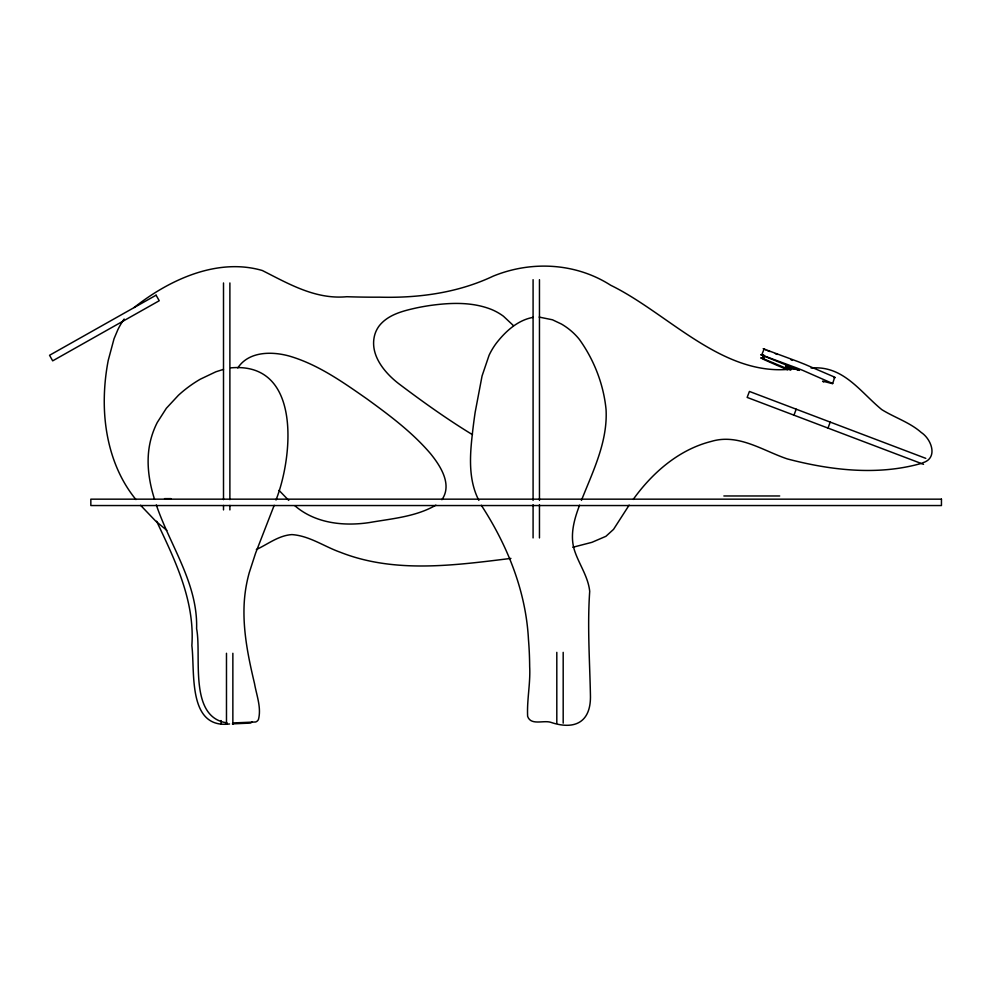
<?xml version="1.0" encoding="UTF-8"?>
<svg xmlns="http://www.w3.org/2000/svg" width="991" height="991" viewBox="0 0 991 991"><rect width="100%" height="100%" fill="white"/><g stroke="black" fill="none" stroke-linecap="round" stroke-linejoin="round"><path stroke-width="1.49" d="M275.994 500.009C293.051 456.876 301.896 361.542 230.903 367.859M274.185 505.323L255.542 553.312L249.298 572.513A142.679 142.679 0 0 0 244.381 600.397C242.324 628.505 248.06 656.376 254.514 683.567C256.545 695.273 261.537 707.586 258.465 719.466A5.054 5.054 0 0 1 255.641 721.993L232.811 722.947M579.599 505.162C574.111 519.42 569.652 535.425 574.532 550.513C579.041 564.325 588.183 576.601 589.707 591.342C587.304 625.792 589.707 660.229 590.425 694.716C591.354 722.241 574.817 730.491 550.624 722.266C543.353 720.036 530.866 725.771 527.633 716.357C526.828 699.782 530.569 683.233 529.665 666.596A366.1 366.1 0 0 0 528.451 639.282C525.887 591.02 507.429 545.422 481.316 505.274M793.952 415.167L796.207 409.196M827.968 428.075L830.235 422.104M581.432 500.381C592.94 471.282 607.817 441.701 606.058 409.543C603.618 384.421 594.055 359.82 579.326 339.356A63.189 63.189 0 0 0 573.071 332.642A65.877 65.877 0 0 0 561.463 324.057L552.445 319.783L539.178 317.095M791.128 369.259L785.553 366.261L799.452 370.386L761.658 355.088L763.565 350.368M787.61 369.829L781.094 367.054A109.89 2.502 22 0 1 776.535 365.109L765.857 360.414A47.518 1.078 22 0 1 763.553 359.337L760.754 357.825L762.265 358.308L763.689 354.766M762.265 358.308L763.528 358.804L764.482 356.438M823.632 381.944L822.728 381.374A69.63 1.586 22 0 1 822.741 381.163L831.92 383.505A122.351 2.787 22 0 0 832.7 383.542L834.682 377.15L805.051 364.415A54.703 1.251 22 0 0 798.25 361.703L763.181 348.733L765.448 349.761M835.128 377.559L835.079 377.633A122.351 2.787 22 0 1 834.311 377.596L833.827 377.497M832.7 383.542L802.66 370.324A54.703 1.251 22 0 0 795.86 367.624L760.791 354.654L761.658 355.088M441.899 499.712C452.577 484.537 440.388 465.807 430.528 453.68C412.256 432.262 389.5 415.303 366.843 398.84C342.725 382.03 318.099 364.527 289.558 356.141C272.228 351.248 248.791 351.087 237.79 367.934M629.149 505.125L613.54 529.367L605.91 536.317L591.937 542.325L572.798 547.28M633.212 499.427C652.351 472.744 678.81 449.604 711.253 441.429C738.382 433.228 762.711 450.645 787.275 458.907C830.619 470.291 877.716 475.853 921.432 463.379M134.119 307.544C169.04 279.871 217.339 257.387 262.342 270.518C288.889 283.946 315.634 299.678 346.825 296.718A845.261 845.261 0 0 0 379.503 297.176C418.475 298.192 457.706 292.94 493.196 276.142C531.275 260.559 575.672 262.801 610.654 285.235C669.061 313.689 723.504 378.389 793.927 368.763M435.891 505.162C415.786 516.831 391.817 518.627 369.346 522.567C343.642 526.407 315.2 523.397 294.872 505.732M256.335 549.571C267.954 544.146 278.62 535.487 291.862 534.595C309.415 535.759 324.23 546.598 340.458 552.309C394.752 573.702 454.621 565.316 510.922 558.404M922.609 462.822C938.489 458.251 931.54 439.211 921.258 432.485C909.701 422.302 894.687 417.657 881.767 409.605C860.176 391.928 843.254 365.109 811.096 368.045M223.508 369.358L215.865 371.798L200.331 379.181A124.854 124.854 0 0 0 178.442 395.26L166.339 408.292L157.272 422.463A83.343 83.343 0 0 0 149.517 445.368C146.234 463.416 149.059 481.998 154.534 499.34M533.084 317.355C517.798 320.13 505.633 331.254 496.38 343.134A69.184 69.184 0 0 0 489.096 355.236L482.06 375.973L475.147 412.367A600.893 600.893 0 0 0 472.137 435.929C469.734 457.458 468.607 480.548 478.851 500.381M229.565 723.975C187.373 729.066 195.116 671.972 191.858 645.599C194.979 600.843 175.147 560.448 156.603 521.216M232.389 723.876L250.277 723.096A5.054 5.054 0 0 0 252.321 721.721M723.864 495.971L779.694 495.971M164.543 498.634L170.923 498.634M227.026 722.873C188.154 717.422 201.854 655.893 196.602 628.678C197.952 583.526 170.279 545.991 156.318 504.939M925.792 458.362L749.419 391.445L747.152 397.416L923.525 464.333M775.371 353.688L777.303 354.444M767.406 350.554L769.796 351.508M791.091 359.857L792.391 360.377M763.528 358.804L790.719 370.188M472.484 434.677C446.916 419.094 422.439 401.578 398.531 383.529C383.864 372.145 368.887 353.762 374.994 333.979A27.859 27.859 0 0 1 379.442 325.556C388.583 314.271 403.634 310.778 417.137 307.767A240.181 240.181 0 0 1 429.908 305.513C450.335 302.651 471.989 301.71 491.511 309.477A56.128 56.128 0 0 1 503.416 316.203L513.35 325.519M166.835 530.346L155.76 521.167L140.561 505.274M288.753 500.393L279.016 490.347M135.94 499.563C113.643 472.373 104.34 436.697 104.253 401.987A217.165 217.165 0 0 1 108.242 360.365L114.039 338.736L117.867 329.669A75.663 75.663 0 0 1 124.135 319.04M563.185 652.351L563.185 723.157M556.806 652.351L556.806 723.157M539.463 279.673L539.463 500.405M539.463 504.704L539.463 537.927M533.084 279.673L533.084 500.405M533.084 504.704L533.084 537.927M232.86 653.28L232.86 724.347M229.887 282.955L229.887 499.637M229.887 505.435L229.887 509.919M226.481 653.28L226.481 724.347M223.508 282.955L223.508 499.637M223.508 505.435L223.508 509.919M221.092 720.568L221.092 724.136M156.095 295.182L49.55 355.286L52.684 360.848L159.229 300.744L156.095 295.182M941.45 499.167L90.838 499.167L90.838 505.546L941.45 505.546L941.45 499.167"/></g></svg>
